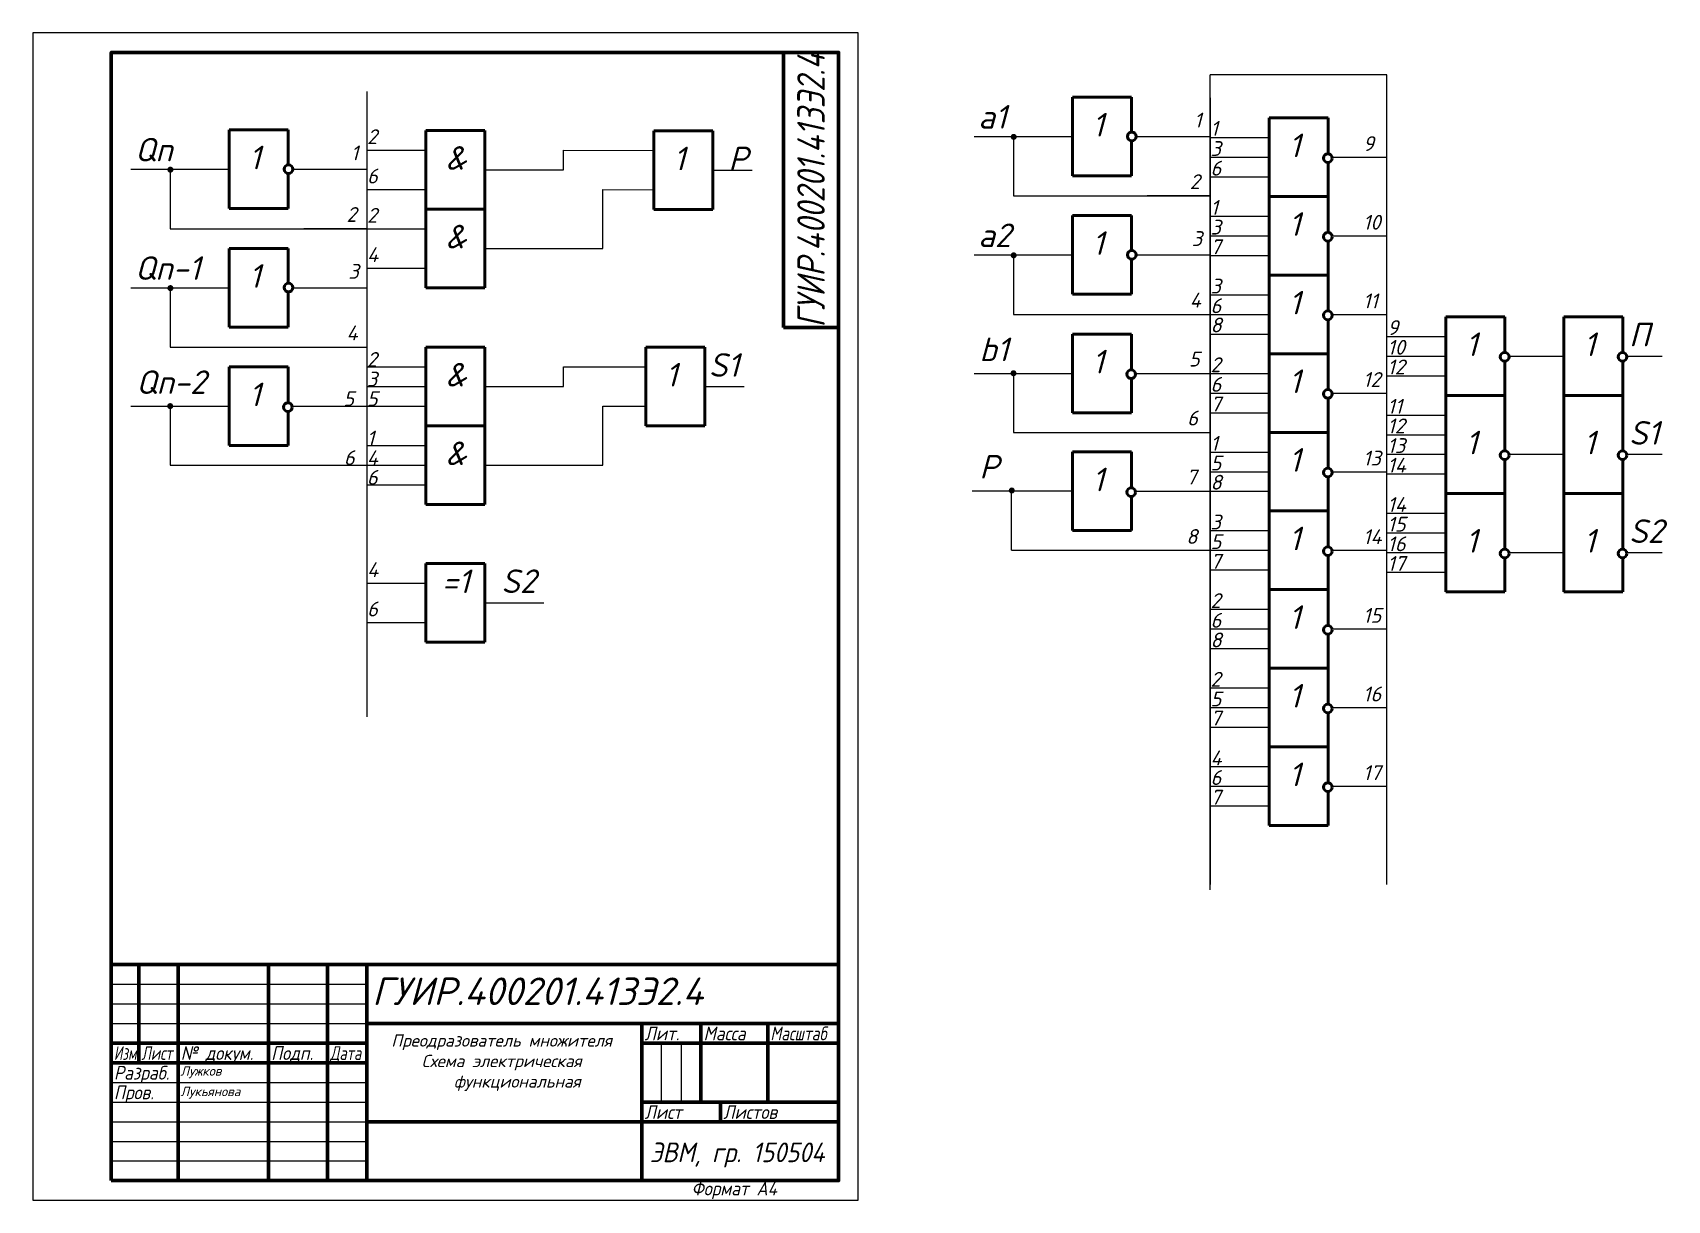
# Model space of a CAD drawing. Header units: millimetres. Extents: x 0 to 416, y 0 to 297.
import ezdxf
from ezdxf.enums import TextEntityAlignment as Align

# ---------------------------------------------------------------- set-up
doc = ezdxf.new("R2010")
doc.units = ezdxf.units.MM
doc.header["$LTSCALE"] = 0.5
doc.layers.get('0').update_dxf_attribs({"lineweight": 60})
doc.layers.get('Defpoints').update_dxf_attribs({"color": 5})
doc.layers.add('4-текст', color=7, linetype='Continuous', true_color=0x00ad00)
doc.layers.add('Формат А4', color=7, linetype='Continuous', lineweight=53)
doc.styles.get("Standard").update_dxf_attribs({"font": 'isocpeui.ttf', "width": 0.9})
doc.styles.add('чер', font='isocpeur.ttf', dxfattribs={"oblique": 15})

msp = doc.modelspace()

# ---------------------------------------------------------------- hatches: boundary and pattern name
at = {"lineweight": 5}
h = msp.add_hatch(color=7, dxfattribs=at)
edge = h.paths.add_edge_path()
edge.add_arc((249.56, 270.5), 0.773, 0, 360)
h = msp.add_hatch(color=7, dxfattribs=at)
edge = h.paths.add_edge_path()
edge.add_arc((35.03, 262.16), 0.773, 0, 360)
h = msp.add_hatch(color=7, dxfattribs=at)
edge = h.paths.add_edge_path()
edge.add_arc((249.56, 240.37), 0.773, 0, 360)
h = msp.add_hatch(color=7, dxfattribs=at)
edge = h.paths.add_edge_path()
edge.add_arc((35.03, 232.03), 0.773, 0, 360)
h = msp.add_hatch(color=7, dxfattribs=at)
edge = h.paths.add_edge_path()
edge.add_arc((249.51, 210.37), 0.773, 0, 360)
h = msp.add_hatch(color=7, dxfattribs=at)
edge = h.paths.add_edge_path()
edge.add_arc((34.98, 202.02), 0.773, 0, 360)
h = msp.add_hatch(color=7, dxfattribs=at)
edge = h.paths.add_edge_path()
edge.add_arc((249.08, 180.55), 0.773, 0, 360)

# ---------------------------------------------------------------- linework, layer by layer
for p, q in [((205, 292), (191, 292)), ((299.53, 79), (299.53, 286.27)), ((344.53, 286.27), (299.53, 286.27)), ((344.53, 80.3), (344.53, 286.27)), ((85, 282), (85, 123)), ((299.53, 240.47), (299.53, 280.47)), ((299.53, 280.47), (299.53, 270.47)), ((239.53, 270.59), (259.53, 270.59)), ((249.53, 270.59), (249.53, 255.47)), ((259.53, 270.59), (264.53, 270.59)), ((280.7, 270.59), (299.53, 270.59)), ((299.53, 270.47), (299.53, 83.62)), ((299.54, 270.34), (314.53, 270.34)), ((85, 267.13), (99.99, 267.13)), ((85, 267.13), (99.99, 267.13)), ((135, 262.13), (135, 267.13)), ((135, 267.13), (157.99, 267)), ((25, 262.25), (45, 262.25)), ((35, 262.25), (35, 247.13)), ((45, 262.25), (50, 262.25)), ((66.17, 262.25), (85, 262.25)), ((114.99, 262.13), (135, 262.13)), ((172.99, 262), (182.99, 262)), ((299.54, 265.34), (314.53, 265.34)), ((330.55, 265.34), (344.54, 265.34)), ((299.53, 260.47), (299.53, 255.47)), ((299.54, 260.34), (314.53, 260.34)), ((85, 257.13), (99.99, 257.13)), ((85, 257.13), (99.99, 257.13)), ((145, 242.13), (145, 257.13)), ((145, 257.13), (157.99, 257)), ((249.53, 255.47), (299.53, 255.47)), ((299.53, 255.47), (283.53, 255.47)), ((299.53, 255.47), (299.53, 250.47)), ((299.53, 240.47), (299.53, 255.47)), ((299.53, 250.47), (299.53, 240.47)), ((299.54, 250.34), (314.53, 250.34)), ((35, 247.13), (85, 247.13)), ((85, 247.13), (69, 247.13)), ((85, 247.13), (99.99, 247.13)), ((114.99, 242.13), (145, 242.13)), ((299.54, 245.34), (314.53, 245.34)), ((330.55, 245.34), (344.54, 245.34)), ((85, 237.13), (99.99, 237.13)), ((239.53, 240.47), (259.53, 240.47)), ((249.53, 240.47), (249.53, 225.34)), ((259.53, 240.47), (264.53, 240.47)), ((280.7, 240.47), (299.53, 240.47)), ((299.53, 240.47), (299.53, 230.47)), ((299.54, 240.34), (314.53, 240.34)), ((25, 232.13), (45, 232.13)), ((35, 232.13), (35, 217)), ((45, 232.13), (50, 232.13)), ((66.17, 232.13), (85, 232.13)), ((299.53, 230.47), (299.53, 220.47)), ((299.54, 230.34), (314.53, 230.34)), ((249.53, 225.34), (299.53, 225.34)), ((299.54, 225.34), (314.53, 225.34)), ((330.55, 225.34), (344.54, 225.34)), ((299.53, 220.47), (299.53, 210.47)), ((35, 217), (85, 217)), ((299.54, 220.34), (314.53, 220.34)), ((344.53, 219.75), (359.54, 219.75)), ((344.53, 214.75), (359.54, 214.75)), ((375.54, 214.75), (389.53, 214.75)), ((405.55, 214.75), (414.53, 214.75)), ((85.01, 212), (100, 212)), ((85.01, 212), (100, 212)), ((135.01, 207), (135.01, 212)), ((135.01, 212), (155.99, 212)), ((239.53, 210.34), (259.53, 210.34)), ((249.53, 210.34), (249.53, 195.34)), ((259.53, 210.34), (264.53, 210.34)), ((280.55, 210.34), (299.53, 210.34)), ((299.53, 210.47), (299.53, 200.47)), ((299.54, 210.34), (314.53, 210.34)), ((344.53, 209.75), (359.54, 209.75)), ((85, 207), (99.99, 207)), ((115, 207), (135.01, 207)), ((170.99, 207), (180.99, 207)), ((299.54, 205.34), (314.53, 205.34)), ((330.55, 205.34), (344.54, 205.34)), ((25, 202), (45, 202)), ((35, 202), (35, 187)), ((45, 202), (50, 202)), ((66.02, 202), (85, 202)), ((85.01, 202), (100, 202)), ((85.01, 202), (100, 202)), ((145.01, 187), (145.01, 202)), ((145.01, 202), (155.99, 202)), ((299.53, 200.47), (299.53, 190.47)), ((299.54, 200.34), (314.53, 200.34)), ((344.53, 199.75), (359.54, 199.75)), ((85.01, 192), (100, 192)), ((249.53, 195.34), (299.53, 195.34)), ((344.53, 194.75), (359.54, 194.75)), ((299.53, 190.47), (299.53, 180.47)), ((299.54, 190.34), (314.53, 190.34)), ((344.53, 189.75), (359.54, 189.75)), ((375.54, 189.75), (389.53, 189.75)), ((405.55, 189.75), (414.53, 189.75)), ((35, 187), (85, 187)), ((85, 187), (99.99, 187)), ((115, 187), (145.01, 187)), ((299.54, 185.34), (314.53, 185.34)), ((330.55, 185.34), (344.54, 185.34)), ((344.53, 184.75), (359.54, 184.75)), ((85.01, 182), (100, 182)), ((239, 180.47), (259, 180.47)), ((249, 165.34), (249, 180.47)), ((259, 180.47), (264.53, 180.49)), ((280.55, 180.35), (299.53, 180.35)), ((299.53, 180.47), (299.53, 170.47)), ((299.54, 180.34), (314.53, 180.34)), ((344.53, 174.75), (359.54, 174.75)), ((299.53, 170.47), (299.53, 160.47)), ((299.54, 170.34), (314.53, 170.34)), ((344.53, 169.75), (359.54, 169.75)), ((249, 165.34), (299.53, 165.34)), ((299.54, 165.34), (314.53, 165.34)), ((330.55, 165.34), (344.54, 165.34)), ((344.53, 164.75), (359.54, 164.75)), ((375.54, 164.75), (389.53, 164.75)), ((405.55, 164.75), (414.53, 164.75)), ((299.53, 160.47), (299.53, 150.47)), ((299.54, 160.34), (314.53, 160.34)), ((344.53, 159.75), (359.54, 159.75)), ((85.01, 157), (100, 157)), ((115, 152), (130.01, 152)), ((299.53, 150.47), (299.53, 140.47)), ((299.54, 150.34), (314.53, 150.34)), ((85.01, 147), (100, 147)), ((299.54, 145.34), (314.53, 145.34)), ((330.55, 145.34), (344.54, 145.34)), ((299.53, 140.47), (299.53, 130.47)), ((299.54, 140.34), (314.53, 140.34)), ((299.54, 130.34), (314.53, 130.34)), ((299.54, 130.34), (314.53, 130.34)), ((299.54, 125.34), (314.53, 125.34)), ((299.54, 125.34), (314.53, 125.34)), ((330.55, 125.34), (344.54, 125.34)), ((299.54, 120.34), (314.53, 120.34)), ((299.54, 120.34), (314.53, 120.34)), ((299.53, 110.34), (299.53, 100.34)), ((299.54, 110.34), (314.53, 110.34)), ((299.54, 105.34), (314.53, 105.34)), ((330.55, 105.34), (344.54, 105.34)), ((299.53, 100.34), (299.53, 90.34)), ((299.54, 100.34), (314.53, 100.34)), ((299.53, 90.34), (299.53, 80.34))]:
    msp.add_line(p, q, dxfattribs=at)
at = {"lineweight": 60}
for p, q in [((191, 292), (191, 222)), ((191, 222), (205, 222)), ((205, 60), (20, 60)), ((27, 60), (27, 35)), ((37, 5), (37, 60)), ((60, 60), (60, 5)), ((75, 5), (75, 60)), ((85, 60), (85, 5)), ((85, 45), (205, 45)), ((155, 5), (155, 45)), ((170, 45), (170, 25)), ((187, 25), (187, 45)), ((20, 40), (85, 40)), ((155, 40), (205, 40)), ((20, 35), (85, 35)), ((155, 25), (205, 25)), ((175, 20), (175, 25)), ((85, 20), (205, 20))]:
    msp.add_line(p, q, dxfattribs=at)
at = {"lineweight": 50}
for p, q in [((279.53, 280.59), (264.53, 280.59)), ((264.53, 280.59), (264.53, 270.59)), ((279.53, 271.74), (279.53, 280.59)), ((329.53, 275.34), (314.53, 275.34)), ((314.53, 275.34), (314.53, 265.34)), ((329.53, 266.23), (329.53, 275.34)), ((65, 272.25), (50, 272.25)), ((50, 272.25), (50, 262.25)), ((65, 263.4), (65, 272.25)), ((114.99, 272.13), (99.99, 272.13)), ((99.99, 272.13), (99.99, 262.13)), ((99.99, 272.13), (99.99, 262.13)), ((114.99, 263.01), (114.99, 272.13)), ((114.99, 263.01), (114.99, 272.13)), ((172.99, 272), (157.99, 272)), ((157.99, 272), (157.99, 262)), ((172.99, 260.66), (172.99, 272)), ((264.53, 270.59), (264.53, 260.59)), ((279.53, 260.59), (279.53, 269.51)), ((50, 262.25), (50, 252.25)), ((99.99, 262.13), (99.99, 252.13)), ((99.99, 262.13), (99.99, 252.13)), ((114.99, 252.13), (114.99, 263.01)), ((157.99, 262), (157.99, 252)), ((314.53, 265.34), (314.53, 255.34)), ((329.53, 255.34), (329.53, 264)), ((65, 252.25), (65, 261.17)), ((114.99, 252.13), (114.99, 260.78)), ((172.99, 252), (172.99, 260.66)), ((264.53, 260.59), (279.53, 260.59)), ((314.53, 255.34), (329.53, 255.34)), ((329.53, 255.34), (314.53, 255.34)), ((314.53, 255.34), (314.53, 245.34)), ((329.53, 246.23), (329.53, 255.34)), ((50, 252.25), (65, 252.25)), ((99.99, 252.13), (114.99, 252.13)), ((99.99, 252.13), (114.99, 252.13)), ((114.99, 252.13), (99.99, 252.13)), ((99.99, 252.13), (99.99, 242.13)), ((114.99, 240.78), (114.99, 252.13)), ((172.99, 252), (157.99, 252)), ((279.53, 250.47), (264.53, 250.47)), ((264.53, 250.47), (264.53, 240.47)), ((279.53, 241.61), (279.53, 250.47)), ((65, 242.13), (50, 242.13)), ((50, 242.13), (50, 232.13)), ((65, 233.27), (65, 242.13)), ((99.99, 242.13), (99.99, 232.13)), ((314.53, 245.34), (314.53, 235.34)), ((329.53, 235.34), (329.53, 244)), ((114.99, 232.13), (114.99, 240.78)), ((264.53, 240.47), (264.53, 230.47)), ((279.53, 230.47), (279.53, 239.39)), ((314.53, 235.34), (329.53, 235.34)), ((329.53, 235.34), (314.53, 235.34)), ((314.53, 235.34), (314.53, 225.34)), ((329.53, 226.23), (329.53, 235.34)), ((50, 232.13), (50, 222.13)), ((65, 222.13), (65, 231.05)), ((99.99, 232.13), (114.99, 232.13)), ((114.99, 232.13), (99.99, 232.13)), ((264.53, 230.47), (279.53, 230.47)), ((314.53, 225.34), (314.53, 215.34)), ((374.53, 224.75), (359.53, 224.75)), ((359.53, 224.75), (359.53, 214.75)), ((374.53, 215.64), (374.53, 224.75)), ((404.53, 224.75), (389.53, 224.75)), ((389.53, 224.75), (389.53, 214.75)), ((404.53, 215.64), (404.53, 224.75)), ((50, 222.13), (65, 222.13)), ((329.53, 215.34), (329.53, 224)), ((115, 217), (100, 217)), ((100, 217), (100, 207)), ((100, 217), (100, 207)), ((115, 205.66), (115, 217)), ((115, 207.88), (115, 217)), ((170.99, 217), (155.99, 217)), ((155.99, 217), (155.99, 207)), ((170.99, 197), (170.99, 217)), ((279.53, 220.34), (264.53, 220.34)), ((264.53, 220.34), (264.53, 210.34)), ((279.53, 211.23), (279.53, 220.34)), ((314.53, 215.34), (329.53, 215.34)), ((329.53, 215.34), (314.53, 215.34)), ((314.53, 215.34), (314.53, 205.34)), ((329.53, 206.23), (329.53, 215.34)), ((359.53, 214.75), (359.53, 204.75)), ((374.53, 204.75), (374.53, 213.41)), ((389.53, 214.75), (389.53, 204.75)), ((404.53, 204.75), (404.53, 213.41)), ((65, 212), (50, 212)), ((50, 212), (50, 202)), ((65, 202.88), (65, 212)), ((264.53, 210.34), (264.53, 200.34)), ((279.53, 200.34), (279.53, 209)), ((100, 207), (100, 197)), ((100, 207), (100, 197)), ((115, 197), (115, 205.66)), ((115, 197), (115, 205.66)), ((155.99, 207), (155.99, 197)), ((314.53, 205.34), (314.53, 195.34)), ((329.53, 195.34), (329.53, 204)), ((359.53, 204.75), (374.53, 204.75)), ((374.53, 204.75), (359.53, 204.75)), ((359.53, 204.75), (359.53, 189.75)), ((374.53, 190.64), (374.53, 204.75)), ((389.53, 204.75), (404.53, 204.75)), ((404.53, 204.75), (389.53, 204.75)), ((389.53, 204.75), (389.53, 189.75)), ((404.53, 190.64), (404.53, 204.75)), ((50, 202), (50, 192)), ((65, 192), (65, 200.66)), ((264.53, 200.34), (279.53, 200.34)), ((100, 197), (115, 197)), ((100, 197), (115, 197)), ((115, 197), (100, 197)), ((100, 197), (100, 187)), ((115, 185), (115, 197)), ((170.99, 197), (155.99, 197)), ((50, 192), (65, 192)), ((314.53, 195.34), (329.53, 195.34)), ((329.53, 195.34), (314.53, 195.34)), ((314.53, 195.34), (314.53, 185.34)), ((329.53, 186.23), (329.53, 195.34)), ((279.53, 190.35), (264.53, 190.35)), ((264.53, 190.35), (264.53, 180.35)), ((279.53, 181.24), (279.53, 190.35)), ((359.53, 189.75), (359.53, 179.75)), ((374.53, 179.75), (374.53, 188.41)), ((389.53, 189.75), (389.53, 179.75)), ((404.53, 179.75), (404.53, 188.41)), ((100, 187), (100, 177)), ((115, 177), (115, 185.66)), ((314.53, 185.34), (314.53, 175.34)), ((329.53, 175.34), (329.53, 184)), ((264.53, 180.35), (264.53, 170.35)), ((279.53, 170.35), (279.53, 179.01)), ((359.53, 179.75), (374.53, 179.75)), ((374.53, 179.75), (359.53, 179.75)), ((359.53, 179.75), (359.53, 164.75)), ((374.53, 165.64), (374.53, 179.75)), ((389.53, 179.75), (404.53, 179.75)), ((404.53, 179.75), (389.53, 179.75)), ((389.53, 179.75), (389.53, 164.75)), ((404.53, 165.64), (404.53, 179.75)), ((100, 177), (115, 177)), ((115, 177), (100, 177)), ((314.53, 175.34), (329.53, 175.34)), ((329.53, 175.34), (314.53, 175.34)), ((314.53, 175.34), (314.53, 165.34)), ((329.53, 166.23), (329.53, 175.34)), ((264.53, 170.35), (279.53, 170.35)), ((314.53, 165.34), (314.53, 155.34)), ((329.53, 155.34), (329.53, 164)), ((359.53, 164.75), (359.53, 154.75)), ((374.53, 154.75), (374.53, 163.41)), ((389.53, 164.75), (389.53, 154.75)), ((404.53, 154.75), (404.53, 163.41)), ((100, 162), (100, 152)), ((115, 162), (100, 162)), ((115, 150.66), (115, 162)), ((314.53, 155.34), (329.53, 155.34)), ((329.53, 155.34), (314.53, 155.34)), ((314.53, 155.34), (314.53, 145.34)), ((329.53, 146.23), (329.53, 155.34)), ((359.53, 154.75), (374.53, 154.75)), ((389.53, 154.75), (404.53, 154.75)), ((100, 152), (100, 142)), ((115, 142), (115, 150.66)), ((100, 142), (115, 142)), ((115, 142), (100, 142)), ((314.53, 145.34), (314.53, 135.34)), ((329.53, 135.34), (329.53, 144)), ((314.53, 135.34), (329.53, 135.34)), ((329.53, 135.34), (314.53, 135.34)), ((314.53, 135.34), (314.53, 125.34)), ((314.53, 135.34), (314.53, 125.34)), ((329.53, 126.23), (329.53, 135.34)), ((329.53, 126.23), (329.53, 135.34)), ((314.53, 125.34), (314.53, 115.34)), ((314.53, 125.34), (314.53, 115.34)), ((329.53, 115.34), (329.53, 124)), ((329.53, 115.34), (329.53, 124)), ((314.53, 115.34), (329.53, 115.34)), ((314.53, 115.34), (329.53, 115.34)), ((329.53, 115.34), (314.53, 115.34)), ((314.53, 115.34), (314.53, 105.34)), ((329.53, 106.23), (329.53, 115.34)), ((314.53, 105.34), (314.53, 95.34)), ((329.53, 95.34), (329.53, 104)), ((314.53, 95.34), (329.53, 95.34)), ((329.53, 95.34), (314.53, 95.34))]:
    msp.add_line(p, q, dxfattribs=at)
at = {"lineweight": -3}
for p, q in [((20, 55), (85, 55)), ((20, 50), (85, 50)), ((20, 45), (85, 45)), ((160, 25), (160, 40)), ((165, 40), (165, 25)), ((20, 30), (85, 30)), ((20, 25), (85, 25)), ((20, 20), (85, 20)), ((20, 15), (85, 15)), ((20, 10), (85, 10))]:
    msp.add_line(p, q, dxfattribs=at)
msp.add_line((155, 45), (155, 40))
at = {"lineweight": 60}
msp.add_lwpolyline([(20, 5), (205, 5), (205, 292), (20, 292)], close=True, dxfattribs=at)
at = {"lineweight": 50}
for centre in [(279.59, 270.63), (329.46, 265.11), (65.06, 262.29), (329.46, 245.11), (279.59, 240.5), (65.06, 232.16), (329.46, 225.11), (374.46, 214.53), (404.46, 214.53), (279.46, 210.11), (329.46, 205.11), (64.93, 201.77), (374.46, 189.53), (404.46, 189.53), (329.46, 185.11), (279.46, 180.13), (329.46, 165.11), (374.46, 164.53), (404.46, 164.53), (329.46, 145.11), (329.46, 125.11), (329.46, 125.11), (329.46, 105.11)]:
    msp.add_circle(centre, 1.11, dxfattribs=at)
at = {"layer": 'Defpoints'}
msp.add_lwpolyline([(0, 0), (210, 0), (210, 297), (0, 297)], close=True, dxfattribs=at)

# ---------------------------------------------------------------- texts
at = {"lineweight": 5, "width": 0.778945}
msp.add_text('ГУИР.400201.413Э2.4', height=7, rotation=90, dxfattribs=at).set_placement((201.5, 222), (201.5, 292), align=Align.FIT)
for s, height, p in [('a1', 6, (240.53, 272.59)), ('1', 6, (269.53, 270.59)), ('1', 3.77, (295.47, 272.88)), ('1', 3.77, (299.63, 270.77)), ('2', 3.77, (85.05, 268.65)), ('9', 3.77, (338.43, 266.9)), ('Qn', 6, (26, 264.25)), ('1', 6, (55, 262.25)), ('1', 3.77, (80.95, 264.54)), ('1', 6, (162.99, 262)), ('P', 6, (177, 262)), ('3', 3.77, (299.63, 265.65)), ('6', 3.77, (85.05, 258.65)), ('6', 3.77, (299.63, 260.65)), ('2', 3.77, (294.35, 257.22)), ('1', 3.77, (299.63, 250.65)), ('2', 3.77, (79.82, 248.88)), ('2', 3.77, (85.06, 248.66)), ('10', 3.767, (338.43, 246.9)), ('a2', 6, (240.53, 242.47)), ('3', 3.77, (294.85, 242.75)), ('3', 3.77, (299.63, 245.65)), ('4', 3.77, (85.06, 238.66)), ('7', 3.77, (299.63, 240.65)), ('Qn-1', 6, (26, 234.13)), ('3', 3.77, (80.32, 234.41)), ('3', 3.77, (299.63, 230.65)), ('4', 3.77, (294.35, 227.09)), ('6', 3.77, (299.63, 225.65)), ('11', 3.767, (338.43, 226.9)), ('4', 3.77, (79.82, 218.75)), ('8', 3.77, (299.63, 220.77)), ('9', 3.77, (344.63, 220.1)), ('1', 6, (394.53, 214.75)), ('П', 6, (406.09, 217.21)), ('b1', 6, (240.84, 213.45)), ('10', 3.767, (344.63, 215.1)), ('2', 3.77, (85.01, 212)), ('1', 6, (160.99, 207)), ('S1', 6, (172, 209.48)), ('5', 3.77, (294.13, 212.09)), ('2', 3.77, (299.63, 210.65)), ('12', 3.767, (344.63, 210.1)), ('Qn-2', 6, (26.31, 205.11)), ('3', 3.77, (85, 207)), ('6', 3.77, (299.63, 205.65)), ('12', 3.767, (338.43, 206.9)), ('5', 3.77, (79, 202)), ('5', 3.77, (85, 202)), ('7', 3.77, (299.63, 200.65)), ('11', 3.767, (344.63, 200.1)), ('6', 3.77, (293.69, 197.09)), ('1', 3.77, (85.01, 192)), ('12', 3.767, (344.63, 195.1)), ('1', 6, (394.53, 189.75)), ('S1', 6, (406.09, 192.21)), ('1', 3.77, (299.63, 190.65)), ('13', 3.767, (344.63, 190.1)), ('6', 3.77, (79.16, 187)), ('4', 3.77, (85, 187)), ('P', 6, (240.84, 183.58)), ('5', 3.77, (299.63, 185.65)), ('13', 3.767, (338.43, 186.9)), ('14', 3.767, (344.63, 185.1)), ('6', 3.77, (85.01, 182)), ('1', 6, (269.53, 180.35)), ('7', 3.77, (293.46, 182.09)), ('8', 3.77, (299.63, 180.77)), ('14', 3.767, (344.63, 175.1)), ('8', 3.77, (293.46, 166.97)), ('3', 3.77, (299.63, 170.65)), ('14', 3.767, (338.43, 166.9)), ('15', 3.767, (344.63, 170.1)), ('1', 6, (394.53, 164.75)), ('S2', 6, (406.09, 167.21)), ('5', 3.77, (299.63, 165.65)), ('16', 3.767, (344.63, 165.1)), ('4', 3.77, (85.07, 158.53)), ('7', 3.77, (299.63, 160.65)), ('17', 3.767, (344.63, 160.1)), ('S2', 6, (119.18, 154.48)), ('2', 3.77, (299.63, 150.65)), ('6', 3.77, (85.07, 148.53)), ('15', 3.767, (338.43, 146.9)), ('6', 3.77, (299.63, 145.65)), ('8', 3.77, (299.63, 140.65)), ('2', 3.77, (299.63, 130.65)), ('5', 3.77, (299.63, 125.65)), ('16', 3.767, (338.43, 126.9)), ('7', 3.77, (299.63, 120.77)), ('4', 3.77, (299.63, 110.65)), ('6', 3.77, (299.63, 105.65)), ('17', 3.767, (338.43, 106.9)), ('7', 3.77, (299.63, 100.65))]:
    msp.add_text(s, height=height).set_placement(p)
at = {"lineweight": 50}
for s, p in [('1', (319.53, 265.34)), ('&', (104.99, 262.13)), ('1', (319.53, 245.34)), ('&', (104.99, 242.13)), ('1', (269.53, 240.47)), ('1', (55, 232.13)), ('1', (319.53, 225.34)), ('1', (364.53, 214.75)), ('1', (269.53, 210.34)), ('&', (105, 207)), ('1', (55, 202)), ('1', (319.53, 205.34)), ('1', (364.53, 189.75)), ('&', (105, 187)), ('1', (319.53, 185.34)), ('1', (319.53, 165.34)), ('1', (364.53, 164.75)), ('=1', (104.11, 154.45)), ('1', (319.53, 145.34)), ('1', (319.53, 125.34)), ('1', (319.53, 125.34)), ('1', (319.53, 105.34))]:
    msp.add_text(s, height=6, dxfattribs=at).set_placement(p)
at = {"color": 7, "linetype": 'Continuous', "lineweight": -3, "width": 0.9}
msp.add_text('ЭВМ, гр. 150504', height=5, dxfattribs=at).set_placement((157, 9.7))
at = {"lineweight": -3, "width": 0.9}
msp.add_text('Формат А4', height=3.5, dxfattribs=at).set_placement((167.6, 1.25))
at = {"layer": '4-текст', "lineweight": -3}
for s, width, p in [('Лит.', 0.9, (155.67, 40.7)), ('Масса', 0.9, (170.67, 40.7)), ('Масштаб', 0.8, (187.67, 40.7)), ('Изм.', 0.7, (20.67, 35.7)), ('Лист', 0.75, (27.67, 35.7)), ('№ докум.', 0.9, (37.67, 35.7)), ('Подп.', 0.9, (60.67, 35.7)), ('Дата', 0.75, (75.67, 35.7)), ('Разраб.', 0.9, (20.67, 30.7)), ('Пров.', 0.9, (20.67, 25.7)), ('Лист', 0.9, (155.67, 20.7)), ('Листов', 0.9, (175.67, 20.7))]:
    msp.add_text(s, height=3.5, dxfattribs=dict(at, width=width)).set_placement(p)
at = {"layer": 'Формат А4', "color": 7, "style": 'чер', "oblique": 15}
for s, p in [('Лужков', (37.59, 31.7)), ('Лукьянова', (37.59, 26.49))]:
    msp.add_text(s, height=2.4, dxfattribs=at).set_placement(p)
at = {"layer": 'Формат А4', "attachment_point": 1, "style": 'чер'}
for s, insert, char_height, width in [('ГУИР.400201.413Э2.4', (86.35, 56.68), 7, 114.8394), ('\\pxqc;{\\H0.625x;Преодразователь множителя\\PСхема электрическая \\P    функциональная}', (84.3, 42.21), 5, 70)]:
    msp.add_mtext(s, dxfattribs=dict(at, insert=insert, char_height=char_height, width=width))

doc.saveas('drawing.dxf')
